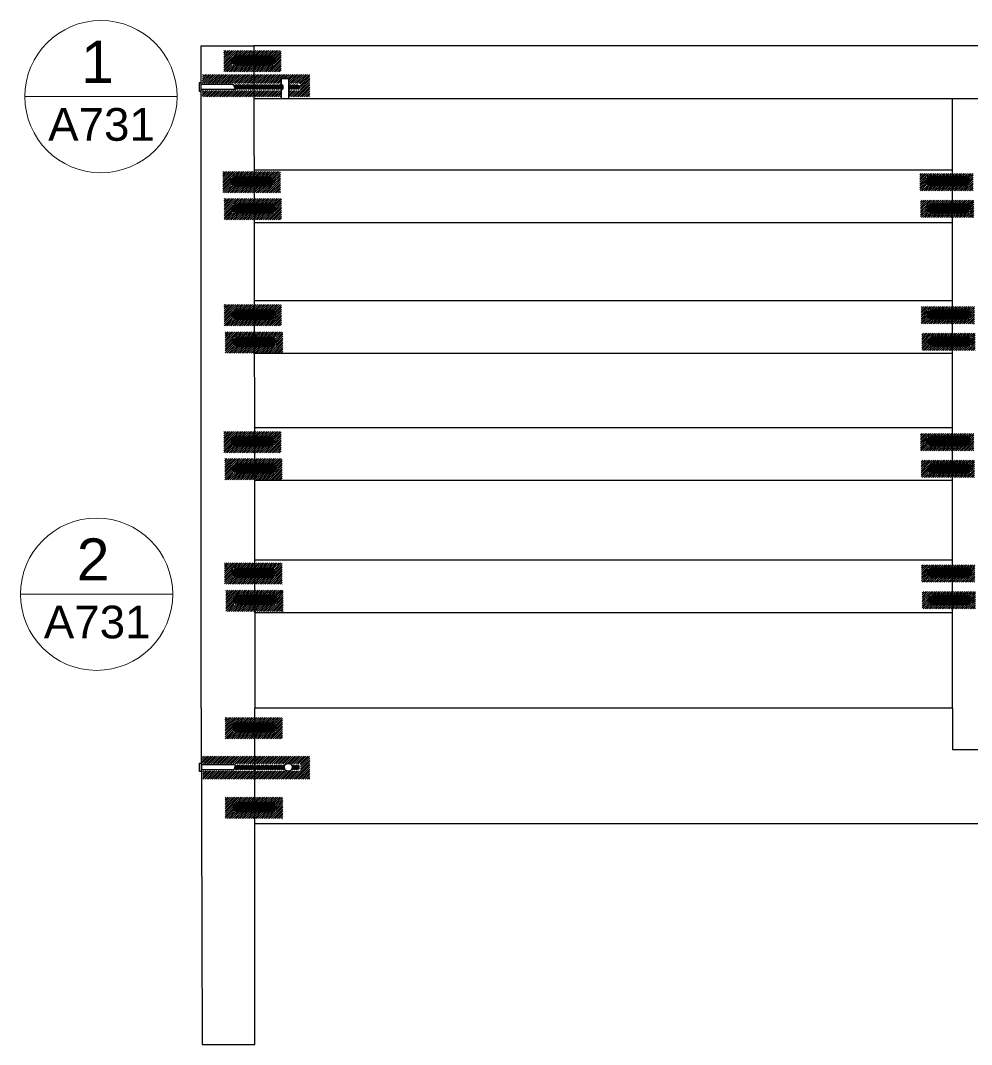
# Model space of a CAD drawing. Header units: centimetres. Extents: x -363 to 1135, y -305 to 549.
# Drawn here: x 587.5 to 677.9, y 69.7 to 167.1 of the extents above; entities that cross this region are included whole.
import ezdxf
from ezdxf.enums import TextEntityAlignment as Align

# ---------------------------------------------------------------- set-up
doc = ezdxf.new("R2010")
doc.units = ezdxf.units.CM
doc.header["$MEASUREMENT"] = 0
doc.layers.add('A-ANNO-SYMB', color=2, linetype='Continuous', lineweight=18)
for name, color, linetype in [('A-furn', 8, 'Continuous'), ('retini', 245, 'Continuous'), ('viti', 3, 'Continuous'), ('viti e cerniere', 3, 'Continuous')]:
    doc.layers.add(name, color=color, linetype=linetype)
doc.styles.get("Standard").update_dxf_attribs({"font": 'Arial.ttf'})

# ---------------------------------------------------------------- blocks, each defined once
blk = doc.blocks.new('tassello')
at = {"layer": 'viti e cerniere', "linetype": 'ByBlock', "lineweight": 100}
for p, q in [((0, 0.513), (0.209, 0.7)), ((0, 0.513), (0, 0.175)), ((0.209, 0), (0, 0.175)), ((0.209, 0.7), (3.709, 0.7)), ((0.209, 0.7), (0.209, 0)), ((0.209, 0.7), (0.209, 0.525)), ((0.209, 0.525), (0.745, 0.525)), ((0.209, 0.35), (0.902, 0.35)), ((0.902, 0.175), (0.209, 0.175)), ((0.745, 0.525), (3.709, 0.525)), ((0.902, 0.35), (0.902, 0.35)), ((0.902, 0.35), (3.709, 0.35)), ((0.902, 0.175), (3.709, 0.175)), ((3.918, 0.513), (3.709, 0.7)), ((3.709, 0.7), (3.709, 0)), ((3.709, 0), (3.918, 0.175)), ((3.918, 0.513), (3.918, 0.175)), ((3.709, 0), (0.209, 0))]:
    blk.add_line(p, q, dxfattribs=at)

msp = doc.modelspace()

# ---------------------------------------------------------------- hatches: boundary and pattern name
at = {"layer": 'retini'}
h = msp.add_hatch(dxfattribs=at)
h.set_pattern_fill('ANSI31', color=256)
h.paths.add_polyline_path([(609.654, 162.828), (607.586, 162.828), (607.586, 163.675), (609.653, 163.675), (609.652, 164.204), (606.792, 164.204), (606.792, 162.176), (609.655, 162.176)])
h.paths.add_polyline_path([(612.26, 164.204), (609.652, 164.204), (609.653, 163.675), (611.59, 163.675), (611.59, 162.828), (609.654, 162.828), (609.655, 162.176), (612.26, 162.176)])
h = msp.add_hatch(dxfattribs=at)
h.set_pattern_fill('ANSI31', color=256, angle=180)
h.set_pattern_definition([(225, (1357.11664, 321.61686), (0.088388348, -0.088388348), [])])
h.paths.add_polyline_path([(604.797, 161.923), (609.645, 161.923), (609.645, 161.085), (604.744, 161.085)])
h.paths.add_polyline_path([(604.744, 160.404), (609.645, 160.404), (609.645, 159.802), (604.744, 159.802)])
h.paths.add_polyline_path([(612.991, 159.802), (612.991, 160.404), (614.058, 160.404), (614.058, 161.085), (612.991, 161.085), (612.991, 161.508), (612.242, 161.508), (612.242, 161.085), (609.645, 161.085), (609.645, 161.923), (614.988, 161.923), (614.988, 159.802)])
h.paths.add_polyline_path([(612.242, 160.404), (612.242, 159.802), (609.645, 159.802), (609.645, 160.404)])
h = msp.add_hatch(dxfattribs=at)
h.set_pattern_fill('ANSI31', color=256)
h.set_pattern_definition([(45, (-0.08107, -11.49553), (-0.088388348, 0.088388348), [])])
h.paths.add_polyline_path([(609.573, 151.333), (607.505, 151.333), (607.505, 152.179), (609.572, 152.179), (609.571, 152.708), (606.711, 152.708), (606.711, 150.681), (609.574, 150.681)])
h.paths.add_polyline_path([(612.179, 152.708), (609.571, 152.708), (609.572, 152.179), (611.509, 152.179), (611.509, 151.333), (609.573, 151.333), (609.574, 150.681), (612.179, 150.681)])
h = msp.add_hatch(dxfattribs=at)
h.set_pattern_fill('ANSI31', color=256)
h.paths.add_polyline_path([(676.107, 151.344), (673.623, 151.344), (673.623, 152.183), (676.107, 152.183), (676.107, 152.515), (673.003, 152.515), (673.003, 150.856), (676.107, 150.856)])
h.paths.add_polyline_path([(676.107, 149.978), (673.081, 149.978), (673.081, 148.319), (676.107, 148.319), (676.107, 148.749), (673.72, 148.749), (673.72, 149.607), (676.107, 149.607)])
h.paths.add_polyline_path([(678.157, 149.978), (676.107, 149.978), (676.107, 149.607), (677.761, 149.607), (677.761, 148.749), (676.107, 148.749), (676.107, 148.319), (678.157, 148.319)])
h.paths.add_polyline_path([(681.107, 150.036), (678.664, 150.036), (678.664, 148.378), (681.107, 148.378), (681.107, 148.827), (679.211, 148.827), (679.211, 149.627), (681.107, 149.627)])
h.paths.add_polyline_path([(681.107, 151.383), (679.113, 151.383), (679.113, 152.203), (681.107, 152.203), (681.107, 152.495), (678.586, 152.495), (678.586, 150.836), (681.107, 150.836)])
h.paths.add_polyline_path([(683.662, 152.495), (681.107, 152.495), (681.107, 152.203), (683.174, 152.203), (683.174, 151.383), (681.107, 151.383), (681.107, 150.836), (683.662, 150.836)])
h.paths.add_polyline_path([(683.74, 150.036), (681.107, 150.036), (681.107, 149.627), (683.272, 149.627), (683.272, 148.827), (681.107, 148.827), (681.107, 148.378), (683.74, 148.378)])
h.paths.add_polyline_path([(678.079, 152.515), (676.107, 152.515), (676.107, 152.183), (677.644, 152.183), (677.644, 151.344), (676.107, 151.344), (676.107, 150.856), (678.079, 150.856)])
h = msp.add_hatch(dxfattribs=at)
h.set_pattern_fill('ANSI31', color=256)
h.set_pattern_definition([(45, (0.03099, -14.07191), (-0.088388348, 0.088388348), [])])
h.paths.add_polyline_path([(609.685, 148.757), (607.617, 148.757), (607.617, 149.603), (609.684, 149.603), (609.683, 150.132), (606.823, 150.132), (606.823, 148.104), (609.686, 148.104)])
h.paths.add_polyline_path([(612.291, 150.132), (609.683, 150.132), (609.684, 149.603), (611.621, 149.603), (611.621, 148.757), (609.685, 148.757), (609.686, 148.104), (612.291, 148.104)])
h = msp.add_hatch(dxfattribs=at)
h.set_pattern_fill('ANSI31', color=256)
h.set_pattern_definition([(45, (0.03239, -24.16469), (-0.088388348, 0.088388348), [])])
h.paths.add_polyline_path([(609.686, 138.664), (607.618, 138.664), (607.618, 139.51), (609.685, 139.51), (609.684, 140.039), (606.825, 140.039), (606.825, 138.011), (609.687, 138.011)])
h.paths.add_polyline_path([(612.292, 140.039), (609.684, 140.039), (609.685, 139.51), (611.622, 139.51), (611.622, 138.664), (609.686, 138.664), (609.687, 138.011), (612.292, 138.011)])
h = msp.add_hatch(dxfattribs=at)
h.set_pattern_fill('ANSI31', color=256)
h.set_pattern_definition([(45, (0.1176, -12.64371), (-0.088388348, 0.088388348), [])])
h.paths.add_polyline_path([(676.225, 138.7), (673.74, 138.7), (673.74, 139.54), (676.225, 139.54), (676.225, 139.871), (673.121, 139.871), (673.121, 138.212), (676.225, 138.212)])
h.paths.add_polyline_path([(676.225, 137.334), (673.199, 137.334), (673.199, 135.675), (676.225, 135.675), (676.225, 136.105), (673.838, 136.105), (673.838, 136.964), (676.225, 136.964)])
h.paths.add_polyline_path([(678.274, 137.334), (676.225, 137.334), (676.225, 136.964), (677.879, 136.964), (677.879, 136.105), (676.225, 136.105), (676.225, 135.675), (678.274, 135.675)])
h.paths.add_polyline_path([(681.225, 137.393), (678.782, 137.393), (678.782, 135.734), (681.225, 135.734), (681.225, 136.183), (679.329, 136.183), (679.329, 136.983), (681.225, 136.983)])
h.paths.add_polyline_path([(681.225, 138.739), (679.231, 138.739), (679.231, 139.559), (681.225, 139.559), (681.225, 139.852), (678.704, 139.852), (678.704, 138.193), (681.225, 138.193)])
h.paths.add_polyline_path([(683.78, 139.852), (681.225, 139.852), (681.225, 139.559), (683.292, 139.559), (683.292, 138.739), (681.225, 138.739), (681.225, 138.193), (683.78, 138.193)])
h.paths.add_polyline_path([(683.858, 137.393), (681.225, 137.393), (681.225, 136.983), (683.389, 136.983), (683.389, 136.183), (681.225, 136.183), (681.225, 135.734), (683.858, 135.734)])
h.paths.add_polyline_path([(678.196, 139.871), (676.225, 139.871), (676.225, 139.54), (677.762, 139.54), (677.762, 138.7), (676.225, 138.7), (676.225, 138.212), (678.196, 138.212)])
h = msp.add_hatch(dxfattribs=at)
h.set_pattern_fill('ANSI31', color=256)
h.set_pattern_definition([(45, (0.14625, -26.7414), (-0.088388348, 0.088388348), [])])
h.paths.add_polyline_path([(609.8, 136.087), (607.732, 136.087), (607.732, 136.933), (609.799, 136.933), (609.798, 137.462), (606.938, 137.462), (606.938, 135.435), (609.801, 135.435)])
h.paths.add_polyline_path([(612.406, 137.462), (609.798, 137.462), (609.799, 136.933), (611.736, 136.933), (611.736, 136.087), (609.8, 136.087), (609.801, 135.435), (612.406, 135.435)])
h = msp.add_hatch(dxfattribs=at)
h.set_pattern_fill('ANSI31', color=256)
h.set_pattern_definition([(45, (-0.0002, -36.23194), (-0.088388348, 0.088388348), [])])
h.paths.add_polyline_path([(609.654, 126.596), (607.586, 126.596), (607.586, 127.443), (609.652, 127.443), (609.652, 127.972), (606.792, 127.972), (606.792, 125.944), (609.655, 125.944)])
h.paths.add_polyline_path([(612.26, 127.972), (609.652, 127.972), (609.652, 127.443), (611.589, 127.443), (611.589, 126.596), (609.654, 126.596), (609.655, 125.944), (612.26, 125.944)])
h = msp.add_hatch(dxfattribs=at)
h.set_pattern_fill('ANSI31', color=256)
h.set_pattern_definition([(45, (0.05926, -24.7282), (-0.088388348, 0.088388348), [])])
h.paths.add_polyline_path([(676.166, 126.616), (673.682, 126.616), (673.682, 127.455), (676.166, 127.455), (676.166, 127.787), (673.062, 127.787), (673.062, 126.128), (676.166, 126.128)])
h.paths.add_polyline_path([(676.166, 125.25), (673.14, 125.25), (673.14, 123.591), (676.166, 123.591), (676.166, 124.021), (673.78, 124.021), (673.78, 124.879), (676.166, 124.879)])
h.paths.add_polyline_path([(678.216, 125.25), (676.166, 125.25), (676.166, 124.879), (677.821, 124.879), (677.821, 124.021), (676.166, 124.021), (676.166, 123.591), (678.216, 123.591)])
h.paths.add_polyline_path([(681.166, 125.308), (678.724, 125.308), (678.724, 123.649), (681.166, 123.649), (681.166, 124.098), (679.27, 124.098), (679.27, 124.898), (681.166, 124.898)])
h.paths.add_polyline_path([(681.166, 126.655), (679.173, 126.655), (679.173, 127.474), (681.166, 127.474), (681.166, 127.767), (678.646, 127.767), (678.646, 126.108), (681.166, 126.108)])
h.paths.add_polyline_path([(683.721, 127.767), (681.166, 127.767), (681.166, 127.474), (683.233, 127.474), (683.233, 126.655), (681.166, 126.655), (681.166, 126.108), (683.721, 126.108)])
h.paths.add_polyline_path([(683.799, 125.308), (681.166, 125.308), (681.166, 124.898), (683.331, 124.898), (683.331, 124.098), (681.166, 124.098), (681.166, 123.649), (683.799, 123.649)])
h.paths.add_polyline_path([(678.138, 127.787), (676.166, 127.787), (676.166, 127.455), (677.704, 127.455), (677.704, 126.616), (676.166, 126.616), (676.166, 126.128), (678.138, 126.128)])
h = msp.add_hatch(dxfattribs=at)
h.set_pattern_fill('ANSI31', color=256)
h.set_pattern_definition([(45, (0.10311, -38.81363), (-0.088388348, 0.088388348), [])])
h.paths.add_polyline_path([(609.757, 124.015), (607.689, 124.015), (607.689, 124.861), (609.756, 124.861), (609.755, 125.39), (606.895, 125.39), (606.895, 123.362), (609.758, 123.362)])
h.paths.add_polyline_path([(612.363, 125.39), (609.755, 125.39), (609.756, 124.861), (611.693, 124.861), (611.693, 124.015), (609.757, 124.015), (609.758, 123.362), (612.363, 123.362)])
h = msp.add_hatch(dxfattribs=at)
h.set_pattern_fill('ANSI31', color=256)
h.set_pattern_definition([(45, (0.0838, -48.71616), (-0.088388348, 0.088388348), [])])
h.paths.add_polyline_path([(609.738, 114.112), (607.67, 114.112), (607.67, 114.959), (609.736, 114.959), (609.736, 115.487), (606.876, 115.487), (606.876, 113.46), (609.739, 113.46)])
h.paths.add_polyline_path([(612.344, 115.487), (609.736, 115.487), (609.736, 114.959), (611.673, 114.959), (611.673, 114.112), (609.738, 114.112), (609.739, 113.46), (612.344, 113.46)])
h = msp.add_hatch(dxfattribs=at)
h.set_pattern_fill('ANSI31', color=256)
h.set_pattern_definition([(45, (0.15776, -37.21414), (-0.088388348, 0.088388348), [])])
h.paths.add_polyline_path([(676.265, 114.13), (673.781, 114.13), (673.781, 114.969), (676.265, 114.969), (676.265, 115.301), (673.161, 115.301), (673.161, 113.642), (676.265, 113.642)])
h.paths.add_polyline_path([(676.265, 112.764), (673.239, 112.764), (673.239, 111.105), (676.265, 111.105), (676.265, 111.535), (673.878, 111.535), (673.878, 112.393), (676.265, 112.393)])
h.paths.add_polyline_path([(678.315, 112.764), (676.265, 112.764), (676.265, 112.393), (677.919, 112.393), (677.919, 111.535), (676.265, 111.535), (676.265, 111.105), (678.315, 111.105)])
h.paths.add_polyline_path([(681.265, 112.822), (678.822, 112.822), (678.822, 111.164), (681.265, 111.164), (681.265, 111.612), (679.369, 111.612), (679.369, 112.412), (681.265, 112.412)])
h.paths.add_polyline_path([(681.265, 114.169), (679.271, 114.169), (679.271, 114.988), (681.265, 114.988), (681.265, 115.281), (678.744, 115.281), (678.744, 113.622), (681.265, 113.622)])
h.paths.add_polyline_path([(683.82, 115.281), (681.265, 115.281), (681.265, 114.988), (683.332, 114.988), (683.332, 114.169), (681.265, 114.169), (681.265, 113.622), (683.82, 113.622)])
h.paths.add_polyline_path([(683.898, 112.822), (681.265, 112.822), (681.265, 112.412), (683.429, 112.412), (683.429, 111.612), (681.265, 111.612), (681.265, 111.164), (683.898, 111.164)])
h.paths.add_polyline_path([(678.237, 115.301), (676.265, 115.301), (676.265, 114.969), (677.802, 114.969), (677.802, 114.13), (676.265, 114.13), (676.265, 113.642), (678.237, 113.642)])
h = msp.add_hatch(dxfattribs=at)
h.set_pattern_fill('ANSI31', color=256)
h.set_pattern_definition([(45, (0.1992, -51.31167), (-0.088388348, 0.088388348), [])])
h.paths.add_polyline_path([(609.853, 111.517), (607.785, 111.517), (607.785, 112.363), (609.852, 112.363), (609.851, 112.892), (606.991, 112.892), (606.991, 110.864), (609.854, 110.864)])
h.paths.add_polyline_path([(612.459, 112.892), (609.851, 112.892), (609.852, 112.363), (611.789, 112.363), (611.789, 111.517), (609.853, 111.517), (609.854, 110.864), (612.459, 110.864)])
h = msp.add_hatch(dxfattribs=at)
h.set_pattern_fill('ANSI31', color=256)
h.set_pattern_definition([(45, (0.12993, -63.44802), (-0.088388348, 0.088388348), [])])
h.paths.add_polyline_path([(609.784, 99.38), (607.716, 99.38), (607.716, 100.227), (609.783, 100.227), (609.782, 100.756), (606.922, 100.756), (606.922, 98.728), (609.785, 98.728)])
h.paths.add_polyline_path([(612.39, 100.756), (609.782, 100.756), (609.783, 100.227), (611.72, 100.227), (611.72, 99.38), (609.784, 99.38), (609.785, 98.728), (612.39, 98.728)])
h = msp.add_hatch(dxfattribs=at)
h.set_pattern_fill('ANSI31', color=256)
h.set_pattern_definition([(45, (0.01868, -64.76879), (-0.088388348, 0.088388348), [])])
h.paths.add_polyline_path([(609.674, 97.092), (604.763, 97.092), (604.724, 96.363), (609.675, 96.363)])
h.paths.add_polyline_path([(609.676, 95.694), (604.803, 95.694), (604.803, 94.906), (609.677, 94.906)])
edge = h.paths.add_edge_path()
edge.add_arc((612.929, 96.03), 0.371, 64.06876, 115.93124)
edge.add_line((612.767, 96.363), (609.675, 96.363))
edge.add_line((609.675, 96.363), (609.674, 97.092))
edge.add_line((609.674, 97.092), (614.97, 97.092))
edge.add_line((614.97, 97.092), (614.97, 94.906))
edge.add_line((614.97, 94.906), (609.677, 94.906))
edge.add_line((609.677, 94.906), (609.676, 95.694))
edge.add_line((609.676, 95.694), (612.774, 95.694))
edge.add_arc((612.929, 96.03), 0.371, 245.15072, 294.84928)
edge.add_line((613.085, 95.694), (614.083, 95.694))
edge.add_line((614.083, 95.694), (614.083, 96.363))
edge.add_line((614.083, 96.363), (613.092, 96.363))
h = msp.add_hatch(dxfattribs=at)
h.set_pattern_fill('ANSI31', color=256)
h.set_pattern_definition([(45, (0.14745, -71.01353), (-0.088388348, 0.088388348), [])])
h.paths.add_polyline_path([(609.801, 91.815), (607.733, 91.815), (607.733, 92.661), (609.8, 92.661), (609.799, 93.19), (606.94, 93.19), (606.94, 91.163), (609.802, 91.163)])
h.paths.add_polyline_path([(612.407, 93.19), (609.799, 93.19), (609.8, 92.661), (611.737, 92.661), (611.737, 91.815), (609.801, 91.815), (609.802, 91.163), (612.407, 91.163)])

# ---------------------------------------------------------------- linework, layer by layer
at = {"layer": 'A-ANNO-SYMB', "linetype": 'Continuous', "lineweight": 20}
for centre in [(595.114, 159.825), (594.7, 112.493)]:
    msp.add_circle(centre, 7.241, dxfattribs=at)
at = {"layer": 'A-furn'}
for p, q in [((604.651, 101.66), (604.651, 164.66)), ((604.651, 164.66), (609.651, 164.66)), ((747.472, 164.66), (609.651, 164.66)), ((609.651, 164.66), (609.742, 101.66)), ((609.658, 159.66), (747.472, 159.66)), ((676.107, 101.66), (676.107, 159.66)), ((609.675, 152.853), (676.107, 152.853)), ((609.675, 147.853), (676.107, 147.853)), ((609.69, 140.434), (676.107, 140.434)), ((609.69, 135.434), (676.107, 135.434)), ((609.707, 128.342), (676.107, 128.342)), ((609.707, 123.342), (676.107, 123.342)), ((609.724, 115.76), (609.727, 110.76)), ((609.727, 115.76), (676.107, 115.76)), ((609.727, 110.76), (676.107, 110.76)), ((604.651, 101.66), (604.742, 69.66)), ((609.742, 69.66), (609.742, 101.66)), ((676.107, 101.66), (609.742, 101.66)), ((676.107, 101.66), (676.107, 97.725)), ((676.107, 97.725), (681.107, 97.725)), ((747.472, 90.66), (609.742, 90.66)), ((604.742, 69.66), (609.742, 69.66))]:
    msp.add_line(p, q, dxfattribs=at)
at = {"layer": 'A-furn', "linetype": 'Continuous', "lineweight": 20}
for p, q in [((587.873, 159.825), (602.355, 159.825)), ((587.459, 112.493), (601.941, 112.493))]:
    msp.add_line(p, q, dxfattribs=at)
at = {"layer": 'viti'}
msp.add_lwpolyline([(612.242, 160.521), (612.242, 159.645), (612.991, 159.645), (612.991, 161.508), (612.242, 161.508), (612.242, 160.886)], dxfattribs=at)
msp.add_circle((612.929, 96.03), 0.371, dxfattribs=at)
msp.add_arc((612.187, 160.727), 0.274, 281.60182, 77.95859, dxfattribs=at)
at = {"layer": 'viti e cerniere'}
for p, q in [((607.62, 160.972), (604.633, 160.972)), ((607.62, 160.972), (607.737, 160.972)), ((607.737, 160.972), (607.827, 160.886)), ((607.903, 160.515), (607.737, 160.972)), ((607.827, 160.886), (607.944, 160.886)), ((607.827, 160.886), (607.903, 160.601)), ((608.034, 160.886), (608.151, 160.886)), ((608.241, 160.886), (608.358, 160.886)), ((608.448, 160.886), (608.565, 160.886)), ((608.655, 160.886), (608.772, 160.886)), ((608.862, 160.886), (608.978, 160.886)), ((609.069, 160.886), (609.185, 160.886)), ((609.275, 160.886), (609.392, 160.886)), ((609.482, 160.886), (609.599, 160.886)), ((609.689, 160.886), (609.806, 160.886)), ((609.896, 160.886), (610.013, 160.886)), ((610.103, 160.886), (610.22, 160.886)), ((610.31, 160.886), (610.427, 160.886)), ((610.517, 160.886), (610.634, 160.886)), ((610.724, 160.886), (610.84, 160.886)), ((610.931, 160.886), (611.047, 160.886)), ((611.137, 160.886), (611.254, 160.886)), ((611.344, 160.886), (611.461, 160.886)), ((611.551, 160.886), (611.668, 160.886)), ((611.758, 160.886), (611.875, 160.886)), ((611.965, 160.886), (612.082, 160.886)), ((612.172, 160.886), (612.289, 160.886)), ((612.379, 160.886), (612.41, 160.886)), ((612.999, 160.886), (613.116, 160.886)), ((613.206, 160.886), (613.323, 160.886)), ((613.413, 160.886), (613.53, 160.886)), ((613.62, 160.886), (613.737, 160.886)), ((613.827, 160.886), (613.953, 160.886)), ((613.953, 160.886), (613.953, 160.599)), ((607.787, 160.515), (604.632, 160.515)), ((607.787, 160.515), (607.903, 160.515)), ((607.903, 160.601), (608.02, 160.601)), ((607.903, 160.601), (607.903, 160.515)), ((613.953, 160.599), (613.903, 160.601)), ((607.804, 96.258), (604.649, 96.258)), ((607.637, 95.801), (604.65, 95.801)), ((607.637, 95.801), (607.754, 95.801)), ((607.92, 96.258), (607.754, 95.801)), ((607.754, 95.801), (607.844, 95.887)), ((607.804, 96.258), (607.92, 96.258)), ((607.844, 95.887), (607.92, 96.171)), ((607.844, 95.887), (607.961, 95.887)), ((607.92, 96.171), (607.92, 96.258)), ((607.92, 96.171), (608.037, 96.171)), ((608.051, 95.887), (608.168, 95.887)), ((608.258, 95.887), (608.375, 95.887)), ((608.465, 95.887), (608.582, 95.887)), ((608.672, 95.887), (608.789, 95.887)), ((608.879, 95.887), (608.996, 95.887)), ((609.086, 95.887), (609.202, 95.887)), ((609.293, 95.887), (609.409, 95.887)), ((609.499, 95.887), (609.616, 95.887)), ((609.706, 95.887), (609.823, 95.887)), ((609.913, 95.887), (610.03, 95.887)), ((610.12, 95.887), (610.237, 95.887)), ((610.327, 95.887), (610.444, 95.887)), ((610.534, 95.887), (610.651, 95.887)), ((610.741, 95.887), (610.857, 95.887)), ((610.948, 95.887), (611.064, 95.887)), ((611.155, 95.887), (611.271, 95.887)), ((611.361, 95.887), (611.478, 95.887)), ((611.568, 95.887), (611.685, 95.887)), ((611.775, 95.887), (611.892, 95.887)), ((611.982, 95.887), (612.099, 95.887)), ((612.189, 95.887), (612.306, 95.887)), ((612.396, 95.887), (612.513, 95.887)), ((613.271, 95.887), (613.34, 95.887)), ((613.43, 95.887), (613.547, 95.887)), ((613.637, 95.887), (613.754, 95.887)), ((613.844, 95.887), (613.97, 95.887)), ((613.97, 96.174), (613.92, 96.171)), ((613.97, 95.887), (613.97, 96.174))]:
    msp.add_line(p, q, dxfattribs=at)
for points in [[(604.632, 161.14), (604.469, 161.14), (604.469, 160.352), (604.632, 160.352)], [(604.649, 95.633), (604.486, 95.633), (604.486, 96.421), (604.649, 96.421)]]:
    msp.add_lwpolyline(points, close=True, dxfattribs=at)
for points in [[(607.944, 160.972), (608.034, 160.886), (608.11, 160.601), (608.11, 160.515), (607.944, 160.972), (607.944, 160.886), (608.02, 160.601), (608.11, 160.515)], [(608.151, 160.972), (608.241, 160.886), (608.317, 160.601), (608.317, 160.515), (608.151, 160.972), (608.151, 160.886), (608.227, 160.601), (608.317, 160.515)], [(608.358, 160.972), (608.448, 160.886), (608.524, 160.601), (608.524, 160.515), (608.358, 160.972), (608.358, 160.886), (608.434, 160.601), (608.524, 160.515)], [(608.565, 160.972), (608.655, 160.886), (608.731, 160.601), (608.731, 160.515), (608.565, 160.972), (608.565, 160.886), (608.641, 160.601), (608.731, 160.515)], [(608.772, 160.972), (608.862, 160.886), (608.938, 160.601), (608.938, 160.515), (608.772, 160.972), (608.772, 160.886), (608.848, 160.601), (608.938, 160.515)], [(608.978, 160.972), (609.069, 160.886), (609.145, 160.601), (609.145, 160.515), (608.978, 160.972), (608.978, 160.886), (609.055, 160.601), (609.145, 160.515)], [(609.185, 160.972), (609.275, 160.886), (609.352, 160.601), (609.352, 160.515), (609.185, 160.972), (609.185, 160.886), (609.261, 160.601), (609.352, 160.515)], [(609.392, 160.972), (609.482, 160.886), (609.559, 160.601), (609.559, 160.515), (609.392, 160.972), (609.392, 160.886), (609.468, 160.601), (609.559, 160.515)], [(609.599, 160.972), (609.689, 160.886), (609.765, 160.601), (609.765, 160.515), (609.599, 160.972), (609.599, 160.886), (609.675, 160.601), (609.765, 160.515)], [(609.806, 160.972), (609.896, 160.886), (609.972, 160.601), (609.972, 160.515), (609.806, 160.972), (609.806, 160.886), (609.882, 160.601), (609.972, 160.515)], [(610.013, 160.972), (610.103, 160.886), (610.179, 160.601), (610.179, 160.515), (610.013, 160.972), (610.013, 160.886), (610.089, 160.601), (610.179, 160.515)], [(610.22, 160.972), (610.31, 160.886), (610.386, 160.601), (610.386, 160.515), (610.22, 160.972), (610.22, 160.886), (610.296, 160.601), (610.386, 160.515)], [(610.427, 160.972), (610.517, 160.886), (610.593, 160.601), (610.593, 160.515), (610.427, 160.972), (610.427, 160.886), (610.503, 160.601), (610.593, 160.515)], [(610.634, 160.972), (610.724, 160.886), (610.8, 160.601), (610.8, 160.515), (610.634, 160.972), (610.634, 160.886), (610.71, 160.601), (610.8, 160.515)], [(610.84, 160.972), (610.931, 160.886), (611.007, 160.601), (611.007, 160.515), (610.84, 160.972), (610.84, 160.886), (610.917, 160.601), (611.007, 160.515)], [(611.047, 160.972), (611.137, 160.886), (611.214, 160.601), (611.214, 160.515), (611.047, 160.972), (611.047, 160.886), (611.123, 160.601), (611.214, 160.515)], [(611.254, 160.972), (611.344, 160.886), (611.421, 160.601), (611.421, 160.515), (611.254, 160.972), (611.254, 160.886), (611.33, 160.601), (611.421, 160.515)], [(611.461, 160.972), (611.551, 160.886), (611.627, 160.601), (611.627, 160.515), (611.461, 160.972), (611.461, 160.886), (611.537, 160.601), (611.627, 160.515)], [(611.668, 160.972), (611.758, 160.886), (611.834, 160.601), (611.834, 160.515), (611.668, 160.972), (611.668, 160.886), (611.744, 160.601), (611.834, 160.515)], [(611.875, 160.972), (611.965, 160.886), (612.041, 160.601), (612.041, 160.515), (611.875, 160.972), (611.875, 160.886), (611.951, 160.601), (612.041, 160.515)], [(612.082, 160.972), (612.172, 160.886), (612.248, 160.601), (612.248, 160.515), (612.082, 160.972), (612.082, 160.886), (612.158, 160.601), (612.248, 160.515)], [(612.289, 160.972), (612.379, 160.886), (612.445, 160.637)], [(612.426, 160.594), (612.289, 160.972), (612.289, 160.886), (612.365, 160.601), (612.406, 160.562)], [(612.991, 160.894), (612.999, 160.886), (613.076, 160.601), (613.076, 160.515), (612.991, 160.747)], [(613.116, 160.972), (613.206, 160.886), (613.283, 160.601), (613.283, 160.515), (613.116, 160.972), (613.116, 160.886), (613.192, 160.601), (613.283, 160.515)], [(613.323, 160.972), (613.413, 160.886), (613.489, 160.601), (613.489, 160.515), (613.323, 160.972), (613.323, 160.886), (613.399, 160.601), (613.489, 160.515)], [(613.53, 160.972), (613.62, 160.886), (613.696, 160.601), (613.696, 160.515), (613.53, 160.972), (613.53, 160.886), (613.606, 160.601), (613.696, 160.515)], [(613.737, 160.972), (613.827, 160.886), (613.903, 160.601), (613.903, 160.515), (613.737, 160.972), (613.737, 160.886), (613.813, 160.601), (613.903, 160.515)], [(612.991, 160.596), (613.076, 160.515)], [(607.961, 95.801), (608.051, 95.887), (608.127, 96.171), (608.127, 96.258), (607.961, 95.801), (607.961, 95.887), (608.037, 96.171), (608.127, 96.258)], [(608.168, 95.801), (608.258, 95.887), (608.334, 96.171), (608.334, 96.258), (608.168, 95.801), (608.168, 95.887), (608.244, 96.171), (608.334, 96.258)], [(608.375, 95.801), (608.465, 95.887), (608.541, 96.171), (608.541, 96.258), (608.375, 95.801), (608.375, 95.887), (608.451, 96.171), (608.541, 96.258)], [(608.582, 95.801), (608.672, 95.887), (608.748, 96.171), (608.748, 96.258), (608.582, 95.801), (608.582, 95.887), (608.658, 96.171), (608.748, 96.258)], [(608.789, 95.801), (608.879, 95.887), (608.955, 96.171), (608.955, 96.258), (608.789, 95.801), (608.789, 95.887), (608.865, 96.171), (608.955, 96.258)], [(608.996, 95.801), (609.086, 95.887), (609.162, 96.171), (609.162, 96.258), (608.996, 95.801), (608.996, 95.887), (609.072, 96.171), (609.162, 96.258)], [(609.202, 95.801), (609.293, 95.887), (609.369, 96.171), (609.369, 96.258), (609.202, 95.801), (609.202, 95.887), (609.279, 96.171), (609.369, 96.258)], [(609.409, 95.801), (609.499, 95.887), (609.576, 96.171), (609.576, 96.258), (609.409, 95.801), (609.409, 95.887), (609.485, 96.171), (609.576, 96.258)], [(609.616, 95.801), (609.706, 95.887), (609.782, 96.171), (609.782, 96.258), (609.616, 95.801), (609.616, 95.887), (609.692, 96.171), (609.782, 96.258)], [(609.823, 95.801), (609.913, 95.887), (609.989, 96.171), (609.989, 96.258), (609.823, 95.801), (609.823, 95.887), (609.899, 96.171), (609.989, 96.258)], [(610.03, 95.801), (610.12, 95.887), (610.196, 96.171), (610.196, 96.258), (610.03, 95.801), (610.03, 95.887), (610.106, 96.171), (610.196, 96.258)], [(610.237, 95.801), (610.327, 95.887), (610.403, 96.171), (610.403, 96.258), (610.237, 95.801), (610.237, 95.887), (610.313, 96.171), (610.403, 96.258)], [(610.444, 95.801), (610.534, 95.887), (610.61, 96.171), (610.61, 96.258), (610.444, 95.801), (610.444, 95.887), (610.52, 96.171), (610.61, 96.258)], [(610.651, 95.801), (610.741, 95.887), (610.817, 96.171), (610.817, 96.258), (610.651, 95.801), (610.651, 95.887), (610.727, 96.171), (610.817, 96.258)], [(610.857, 95.801), (610.948, 95.887), (611.024, 96.171), (611.024, 96.258), (610.857, 95.801), (610.857, 95.887), (610.934, 96.171), (611.024, 96.258)], [(611.064, 95.801), (611.155, 95.887), (611.231, 96.171), (611.231, 96.258), (611.064, 95.801), (611.064, 95.887), (611.141, 96.171), (611.231, 96.258)], [(611.271, 95.801), (611.361, 95.887), (611.438, 96.171), (611.438, 96.258), (611.271, 95.801), (611.271, 95.887), (611.347, 96.171), (611.438, 96.258)], [(611.478, 95.801), (611.568, 95.887), (611.644, 96.171), (611.644, 96.258), (611.478, 95.801), (611.478, 95.887), (611.554, 96.171), (611.644, 96.258)], [(611.685, 95.801), (611.775, 95.887), (611.851, 96.171), (611.851, 96.258), (611.685, 95.801), (611.685, 95.887), (611.761, 96.171), (611.851, 96.258)], [(611.892, 95.801), (611.982, 95.887), (612.058, 96.171), (612.058, 96.258), (611.892, 95.801), (611.892, 95.887), (611.968, 96.171), (612.058, 96.258)], [(612.099, 95.801), (612.189, 95.887), (612.265, 96.171), (612.265, 96.258), (612.099, 95.801), (612.099, 95.887), (612.175, 96.171), (612.265, 96.258)], [(612.306, 95.801), (612.396, 95.887), (612.472, 96.171), (612.472, 96.258), (612.306, 95.801), (612.306, 95.887), (612.382, 96.171), (612.472, 96.258)], [(612.567, 95.951), (612.513, 95.801), (612.513, 95.887), (612.561, 96.066)], [(612.513, 95.801), (612.592, 95.877)], [(613.252, 96.212), (613.3, 96.258)], [(613.287, 96.126), (613.3, 96.171), (613.3, 96.258), (613.27, 96.176)], [(613.34, 95.801), (613.43, 95.887), (613.506, 96.171), (613.506, 96.258), (613.34, 95.801), (613.34, 95.887), (613.416, 96.171), (613.506, 96.258)], [(613.547, 95.801), (613.637, 95.887), (613.713, 96.171), (613.713, 96.258), (613.547, 95.801), (613.547, 95.887), (613.623, 96.171), (613.713, 96.258)], [(613.754, 95.801), (613.844, 95.887), (613.92, 96.171), (613.92, 96.258), (613.754, 95.801), (613.754, 95.887), (613.83, 96.171), (613.92, 96.258)]]:
    msp.add_lwpolyline(points, dxfattribs=at)

# ---------------------------------------------------------------- block references
at = {"layer": 'A-furn'}
for p in [(607.642, 162.908), (607.547, 151.408), (673.673, 151.425), (607.657, 148.828), (673.783, 148.845), (607.659, 138.734), (673.785, 138.75), (607.769, 136.154), (673.895, 136.171), (607.618, 126.678), (673.744, 126.694), (607.728, 124.098), (673.854, 124.115), (607.705, 114.182), (673.831, 114.199), (607.815, 111.602), (673.941, 111.619), (607.749, 99.45), (607.773, 91.881)]:
    msp.add_blockref('tassello', p, dxfattribs=at)

# ---------------------------------------------------------------- texts
at = {"layer": 'A-ANNO-SYMB', "linetype": 'Continuous', "lineweight": 20}
for tag, text, height, p in [('1', 'A', 4, (594.784, 165.132)), ('A731', 'A301', 3.1109, (595.165, 158.736)), ('2', 'A', 4, (594.37, 117.8)), ('A731', 'A301', 3.1109, (594.751, 111.404))]:
    msp.add_attdef(tag, text=text, height=height, dxfattribs=at).set_placement(p, align=Align.TOP_CENTER)

doc.saveas('drawing.dxf')
